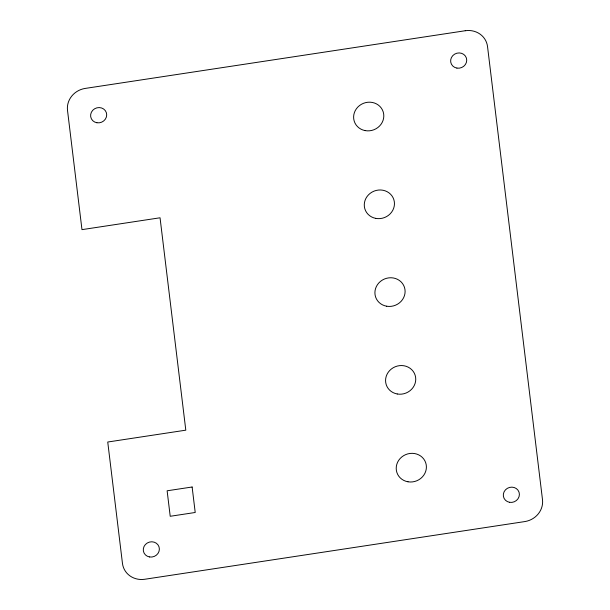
<?xml version="1.0" encoding="UTF-8"?>
<svg xmlns="http://www.w3.org/2000/svg" width="610" height="610" viewBox="0 0 610 610"><rect width="100%" height="100%" fill="white"/><g stroke="black" fill="none" stroke-linecap="round" stroke-linejoin="round"><path stroke-width="0.91" d="M465.247 30.736L85.217 88.419A20.298 18.948 -20.7 0 0 67.504 110.334L81.976 229.642L160.049 217.785L185.806 430.172L107.741 442.021L122.465 563.419A20.298 18.948 -20.7 0 0 144.753 579.264L524.783 521.58A20.298 18.948 -20.7 0 0 542.496 499.666L487.535 46.581A20.298 18.948 -20.7 0 0 465.247 30.736M192.127 487.001L167.125 490.791L170.213 516.281L195.215 512.484L192.127 487.001M408.014 481.793A15.22 14.213 -20.7 0 0 425.711 462.761A15.22 14.213 -20.7 0 0 400.19 458.453A15.22 14.213 -20.7 0 0 408.014 481.793M375.691 218.365A15.22 14.213 -20.7 0 0 393.877 199.744A15.22 14.213 -20.7 0 0 368.509 194.819A15.22 14.213 -20.7 0 0 375.691 218.365M365.062 130.586A15.22 14.213 -20.7 0 0 383.225 111.943A15.22 14.213 -20.7 0 0 357.841 107.047A15.22 14.213 -20.7 0 0 365.062 130.586M96.883 122.747A8.121 7.579 -20.7 0 0 106.338 112.614A8.121 7.579 -20.7 0 0 92.728 110.296A8.121 7.579 -20.7 0 0 96.883 122.747M149.557 556.961A8.121 7.579 -20.7 0 0 159.012 546.819A8.121 7.579 -20.7 0 0 145.401 544.509A8.121 7.579 -20.7 0 0 149.557 556.961M509.579 502.312A8.121 7.579 -20.7 0 0 519.034 492.171A8.121 7.579 -20.7 0 0 505.431 489.861A8.121 7.579 -20.7 0 0 509.579 502.312M397.247 393.984A15.22 14.213 -20.7 0 0 415.097 375.081A15.22 14.213 -20.7 0 0 389.622 370.583A15.22 14.213 -20.7 0 0 397.247 393.984M456.913 68.099A8.121 7.579 -20.7 0 0 466.368 57.965A8.121 7.579 -20.7 0 0 452.757 55.647A8.121 7.579 -20.7 0 0 456.913 68.099M386.694 306.22A15.22 14.213 -20.7 0 0 404.422 287.211A15.22 14.213 -20.7 0 0 378.901 282.865A15.22 14.213 -20.7 0 0 386.694 306.22"/></g></svg>
